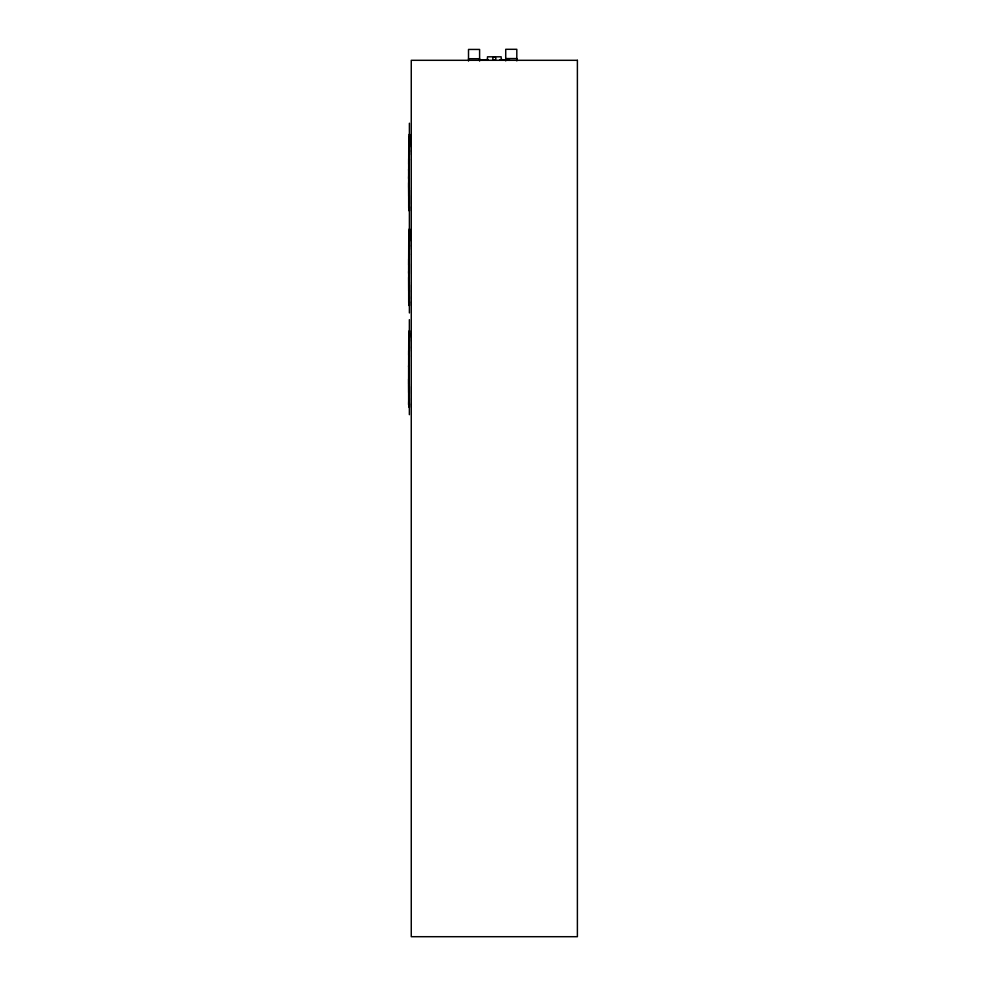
<?xml version="1.0" encoding="UTF-8"?>
<svg xmlns="http://www.w3.org/2000/svg" width="986" height="986" viewBox="0 0 986 986"><rect width="100%" height="100%" fill="white"/><g stroke="black" fill="none" stroke-linecap="round" stroke-linejoin="round"><path stroke-width="1.48" d="M408.623 273.356L408.771 231.525L408.82 240.498M408.623 178.626L408.635 169.272M408.611 384.035L408.623 365.72M408.66 271.335L408.697 302.653M408.623 187.586L408.66 176.617M409.301 273.825L409.313 263.73M409.301 179.107L409.313 169.013M409.301 365.461L409.289 393.747M409.301 283.475L409.338 253.883M409.301 188.757L409.313 178.626M408.685 164.255L408.697 158.709M408.672 170.356L408.771 136.808L408.82 147.05M408.648 366.804L408.759 333.256L408.783 338.235M408.672 265.074L408.685 258.973M409.338 160.126L409.363 150.217M409.338 254.844L409.363 244.935M409.326 169.272L409.338 159.153M409.326 356.575L409.338 346.665M409.301 365.72L409.313 355.613M408.672 355.17L408.685 350.572M409.363 151.832L409.387 142.797M409.363 246.562L409.387 237.515M409.338 348.292L409.363 339.246M409.387 144.954L409.412 137.411M409.387 239.672L409.412 232.129M409.363 341.402L409.387 333.86M409.412 139.95L409.461 134.01L409.498 143.241M409.4 207.701L409.35 211.09L409.313 195.511M409.412 234.68L409.461 228.74L409.498 237.959M409.4 302.419L409.35 305.808L409.326 296.589M408.697 401.598L408.648 404.753L408.635 379.043M409.387 336.411L409.449 330.47L409.473 338.235M409.387 404.149L409.338 407.538L409.301 398.319M409.436 137.177L409.486 138.878M408.709 196.189L408.66 187.882M408.697 207.935L408.66 182.595M409.375 207.935L409.338 206.234M409.436 231.895L409.486 233.596M408.709 290.907L408.66 277.312M409.375 302.653L409.338 300.952M409.412 333.625L409.461 335.326M408.685 392.638L408.635 384.33M409.363 404.383L409.313 402.682M505.719 58.568L516.812 58.568M468.51 58.716L479.603 58.716M486.073 59.604L487.257 59.604M501.381 59.604L502.577 59.604M488.193 59.961L479.011 60.306M499.68 59.961L509.639 60.306M479.677 60.134L485.839 60.134M499.68 60.134L508.912 60.134M493.567 59.887L493.025 59.32A1.578 1.578 0 0 1 493.025 57.78L493.567 57.213A1.479 1.479 0 0 1 495.083 57.213L495.625 57.78A1.578 1.578 0 0 1 495.625 59.32L495.083 59.887A1.578 1.578 0 0 1 493.456 59.912M409.498 140.949L409.498 147.05M409.498 235.666L409.51 241.151M409.313 204.164L409.313 187.586M409.313 290.229L409.313 298.881M409.313 282.304L409.301 292.016M409.289 384.035L409.301 400.612M516.812 60.91L516.812 49.3L505.719 49.3L505.719 60.91M501.171 60.306L501.171 56.806L487.478 56.806L487.478 60.306M479.603 61.046L479.603 49.436L468.51 49.436L468.51 61.046M409.387 123.213L409.387 154.802M409.387 189.978L409.387 249.507M409.387 284.707L409.387 312.956M409.363 319.674L409.363 351.25M409.363 386.438L409.363 414.687M577.389 60.306L411.261 60.306L411.261 936.7L577.389 936.7L577.389 60.306"/></g></svg>
